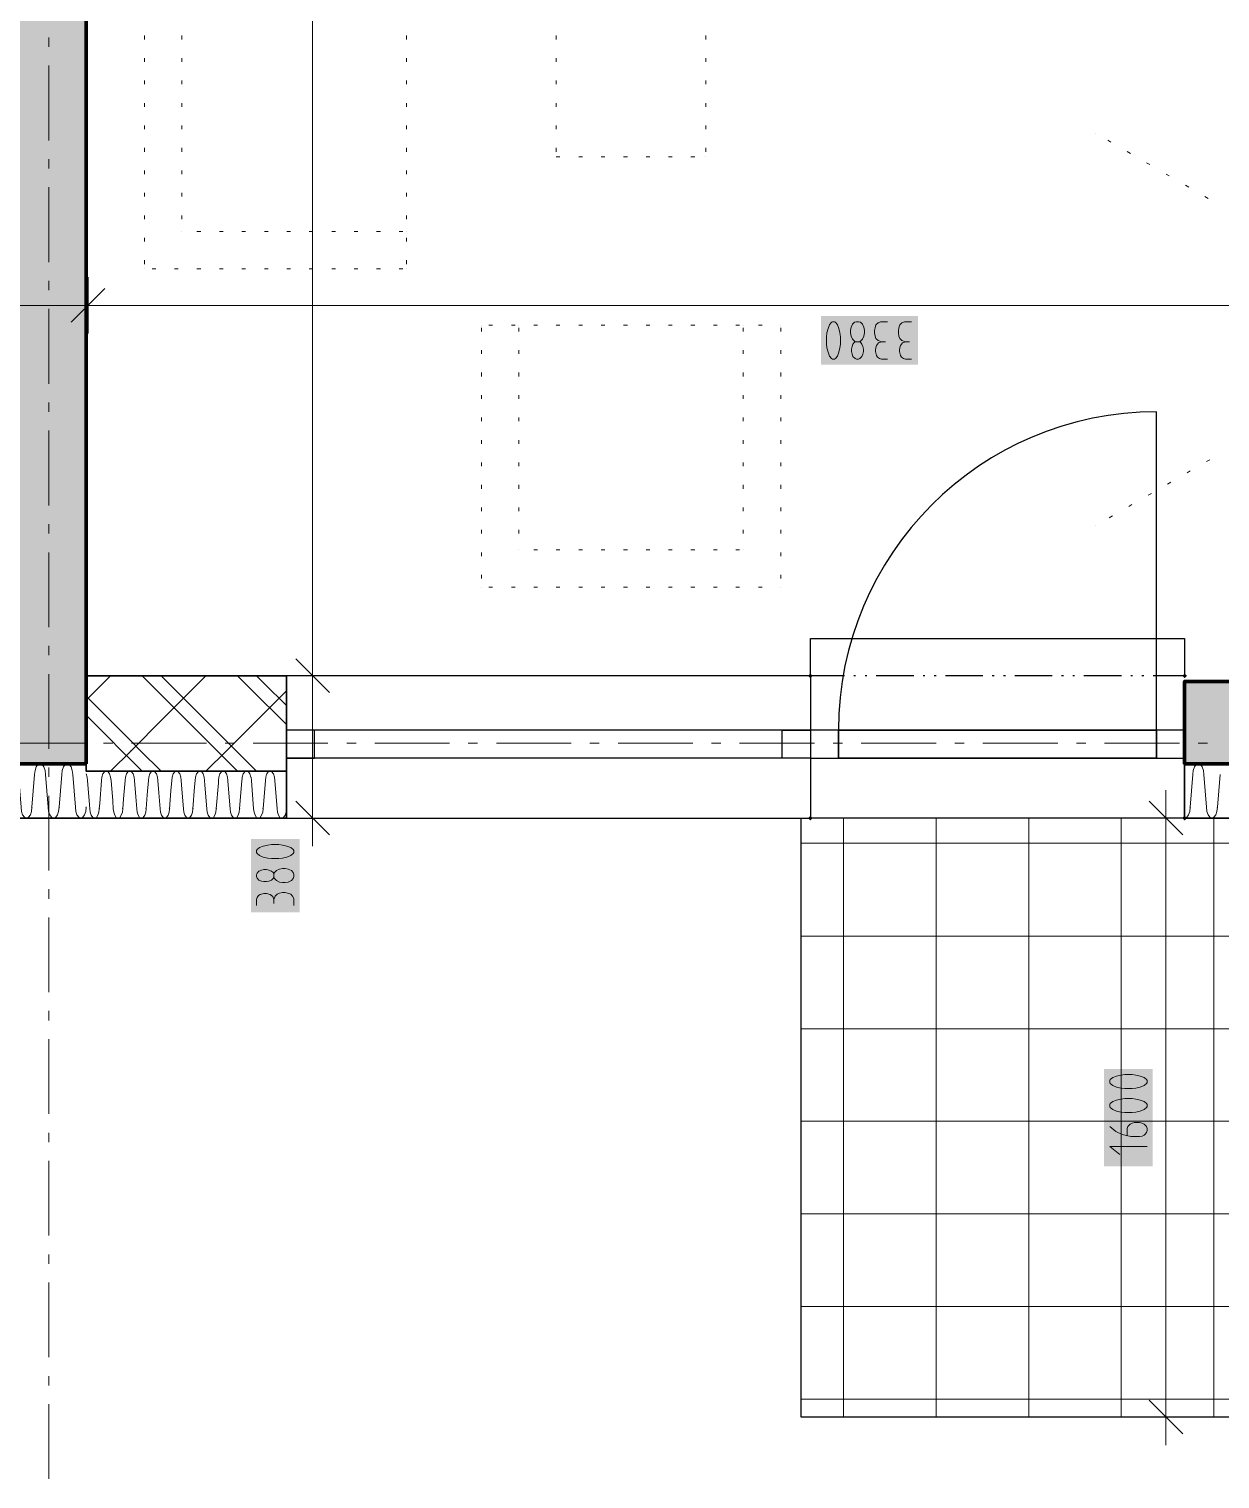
# Model space of a CAD drawing. Header units: millimetres. Extents: x 0 to 594, y 0 to 420.
# Drawn here: x 350.32 to 382.94, y 109.98 to 149.68 of the extents above; entities that cross this region are included whole.
import ezdxf

# ---------------------------------------------------------------- set-up
doc = ezdxf.new("R2010")
doc.units = ezdxf.units.MM
doc.header["$LTSCALE"] = 8
for name, color, linetype in [('PDF_Dvere', 7, 'Continuous'), ('PDF_Koty delkove', 7, 'Continuous'), ('PDF_Nabytek', 7, 'Continuous'), ('PDF_Obecne 0.25', 7, 'Continuous'), ('PDF_Okna', 7, 'Continuous'), ('PDF_Osy hlavni', 7, 'Continuous'), ('PDF_Srafy', 7, 'Continuous'), ('PDF_Steny obvodove nosne', 7, 'Continuous'), ('PDF_Steny sendvic', 7, 'Continuous'), ('PDF_Zatepleni', 7, 'Continuous')]:
    doc.layers.add(name, color=color, linetype=linetype)

msp = doc.modelspace()

# ---------------------------------------------------------------- linework, layer by layer
at = {"layer": 'PDF_Dvere', "lineweight": 25}
msp.add_lwpolyline([(381.202, 130.483), (381.202, 139.196, 0.414213), (372.49, 130.483)], format="xyb", dxfattribs=at)
for points in [[(371.721, 129.714), (372.49, 129.714), (372.49, 130.483), (371.721, 130.483)], [(372.49, 129.714), (372.49, 130.483)], [(381.202, 129.714), (381.971, 129.714), (381.971, 130.483), (381.202, 130.483)], [(381.202, 129.714), (381.202, 130.483)]]:
    msp.add_lwpolyline(points, close=True, dxfattribs=at)
for points in [[(372.49, 130.483), (381.202, 130.483), (372.49, 130.483)], [(372.49, 129.714), (381.202, 129.714), (372.49, 129.714)]]:
    msp.add_lwpolyline(points, dxfattribs=at)
at = {"layer": 'PDF_Koty delkove', "lineweight": 18}
for points in [[(358.088, 144.14), (358.088, 147.014), (358.088, 192.854), (358.088, 194.34), (358.088, 195.878), (358.088, 205.615), (358.088, 207.204), (358.088, 215.711), (358.088, 218.325)], [(358.088, 128.074), (358.088, 131.969), (358.088, 141.278), (358.088, 142.627), (358.088, 144.14)], [(352.4, 142.573), (351.477, 141.65)], [(351.939, 142.88), (351.939, 142.111), (351.939, 141.343)], [(415.268, 142.111), (414.361, 142.111), (388.07, 142.111), (386.583, 142.111), (351.939, 142.111), (349.786, 142.111), (315.141, 142.111), (313.655, 142.111), (287.364, 142.111), (285.212, 142.111), (258.921, 142.111), (257.434, 142.111), (222.79, 142.111), (220.637, 142.111)], [(372.41, 140.655), (372.464, 140.724), (372.505, 140.826), (372.533, 140.946), (372.547, 141.048), (372.547, 141.253), (372.533, 141.355), (372.505, 141.475), (372.464, 141.578), (372.41, 141.646), (372.382, 141.664), (372.328, 141.664), (372.3, 141.646), (372.246, 141.578), (372.205, 141.475), (372.177, 141.355), (372.164, 141.253)], [(373.833, 141.664), (373.642, 141.664), (373.574, 141.629), (373.519, 141.578), (373.492, 141.492), (373.478, 141.424), (373.478, 141.355), (373.492, 141.27), (373.519, 141.202), (373.574, 141.151), (373.669, 141.116)], [(374.49, 141.664), (374.299, 141.664), (374.231, 141.629), (374.176, 141.578), (374.149, 141.492), (374.135, 141.424), (374.135, 141.355), (374.149, 141.27), (374.176, 141.202), (374.231, 141.151), (374.326, 141.116)], [(372.164, 141.253), (372.164, 141.048), (372.177, 140.946), (372.205, 140.826), (372.246, 140.724), (372.3, 140.655), (372.328, 140.639), (372.382, 140.639), (372.41, 140.655)], [(373.067, 141.116), (373.094, 141.099), (373.135, 141.048), (373.162, 140.98), (373.176, 140.911), (373.176, 140.843), (373.162, 140.775), (373.135, 140.706), (373.08, 140.655), (373.039, 140.639), (372.985, 140.639), (372.944, 140.655), (372.889, 140.706), (372.862, 140.775), (372.848, 140.843), (372.848, 140.911), (372.862, 140.98), (372.889, 141.048), (372.93, 141.099), (372.957, 141.116)], [(373.833, 140.639), (373.669, 140.639), (373.614, 140.655), (373.56, 140.69), (373.532, 140.741), (373.505, 140.843), (373.505, 140.911), (373.532, 141.014), (373.587, 141.082), (373.669, 141.116), (373.778, 141.116)], [(374.49, 140.639), (374.326, 140.639), (374.271, 140.655), (374.217, 140.69), (374.189, 140.741), (374.162, 140.843), (374.162, 140.911), (374.189, 141.014), (374.244, 141.082), (374.326, 141.116), (374.435, 141.116)], [(358.55, 131.508), (357.627, 132.431)], [(358.857, 131.969), (358.088, 131.969), (357.32, 131.969)], [(381.458, 128.074), (381.458, 128.843)], [(358.55, 127.613), (357.627, 128.536)], [(381.92, 127.613), (380.997, 128.536)], [(358.857, 128.074), (358.088, 128.074), (357.32, 128.074)], [(358.088, 128.074), (358.088, 127.306)], [(382.227, 128.074), (381.458, 128.074), (380.69, 128.074)], [(381.458, 111.675), (381.458, 128.074)], [(357.165, 127.348), (356.96, 127.348), (356.858, 127.334), (356.738, 127.307), (356.636, 127.266), (356.567, 127.211), (356.551, 127.184), (356.551, 127.129), (356.567, 127.101), (356.636, 127.047), (356.738, 127.006), (356.858, 126.978), (356.96, 126.964)], [(356.96, 126.964), (357.165, 126.964), (357.267, 126.978), (357.387, 127.006), (357.49, 127.047), (357.558, 127.101), (357.576, 127.129), (357.576, 127.184), (357.558, 127.211), (357.49, 127.266), (357.387, 127.307), (357.267, 127.334), (357.165, 127.348)], [(357.029, 126.444), (357.011, 126.417), (356.96, 126.376), (356.892, 126.349), (356.824, 126.335), (356.755, 126.335), (356.687, 126.349), (356.619, 126.376), (356.567, 126.431), (356.551, 126.472), (356.551, 126.527), (356.567, 126.568), (356.619, 126.623), (356.687, 126.65), (356.755, 126.664), (356.824, 126.664), (356.892, 126.65), (356.96, 126.623), (357.011, 126.582), (357.029, 126.554)], [(357.267, 126.691), (357.182, 126.677), (357.097, 126.637), (357.046, 126.582), (357.029, 126.554), (357.029, 126.444), (357.046, 126.417), (357.097, 126.362), (357.182, 126.321), (357.267, 126.307), (357.336, 126.307), (357.421, 126.321), (357.507, 126.362), (357.558, 126.417), (357.576, 126.472), (357.576, 126.527), (357.558, 126.582), (357.507, 126.637), (357.421, 126.677), (357.336, 126.691)], [(357.336, 126.691), (357.267, 126.691)], [(356.551, 125.678), (356.551, 125.842), (356.567, 125.897), (356.602, 125.952), (356.653, 125.98), (356.755, 126.007), (356.824, 126.007), (356.926, 125.98), (356.995, 125.924), (357.029, 125.842), (357.029, 125.733)], [(357.576, 125.678), (357.576, 125.869), (357.541, 125.938), (357.49, 125.993), (357.405, 126.02), (357.336, 126.034), (357.267, 126.034), (357.182, 126.02), (357.115, 125.993), (357.063, 125.938), (357.029, 125.842)], [(380.535, 120.395), (380.33, 120.395), (380.228, 120.381), (380.108, 120.354), (380.006, 120.313), (379.937, 120.259), (379.921, 120.231), (379.921, 120.177), (379.937, 120.149), (380.006, 120.094), (380.108, 120.053), (380.228, 120.025), (380.33, 120.011), (380.535, 120.011), (380.637, 120.025), (380.757, 120.053), (380.86, 120.094), (380.928, 120.149), (380.946, 120.177)], [(380.946, 120.177), (380.946, 120.231), (380.928, 120.259), (380.86, 120.313), (380.757, 120.354), (380.637, 120.381), (380.535, 120.395)], [(380.399, 119.382), (380.399, 119.574), (380.416, 119.629), (380.45, 119.67), (380.485, 119.697), (380.535, 119.724), (380.603, 119.738), (380.74, 119.738), (380.809, 119.724), (380.86, 119.697), (380.894, 119.67), (380.928, 119.629), (380.946, 119.574), (380.946, 119.519), (380.928, 119.464), (380.894, 119.423), (380.86, 119.396), (380.809, 119.368), (380.74, 119.354), (380.501, 119.354), (380.262, 119.409), (380.091, 119.492), (379.921, 119.629)], [(380.946, 119.081), (379.921, 119.081), (380.194, 118.862)], [(381.92, 111.213), (380.997, 112.136)], [(382.227, 111.675), (381.458, 111.675), (380.69, 111.675)], [(381.458, 111.675), (381.458, 110.906)]]:
    msp.add_lwpolyline(points, dxfattribs=at)
for points in [[(372.821, 141.424), (372.821, 141.355), (372.835, 141.27), (372.875, 141.185), (372.93, 141.134), (372.957, 141.116), (373.067, 141.116), (373.094, 141.134), (373.149, 141.185), (373.19, 141.27), (373.204, 141.355), (373.204, 141.424), (373.19, 141.509), (373.149, 141.595), (373.094, 141.646), (373.039, 141.664), (372.985, 141.664), (372.93, 141.646), (372.875, 141.595), (372.835, 141.509)], [(380.535, 121.052), (380.33, 121.052), (380.228, 121.038), (380.108, 121.011), (380.006, 120.97), (379.937, 120.916), (379.921, 120.888), (379.921, 120.834), (379.937, 120.806), (380.006, 120.751), (380.108, 120.71), (380.228, 120.682), (380.33, 120.669), (380.535, 120.669), (380.637, 120.682), (380.757, 120.71), (380.86, 120.751), (380.928, 120.806), (380.946, 120.834), (380.946, 120.888), (380.928, 120.916), (380.86, 120.97), (380.757, 121.011), (380.637, 121.038)]]:
    msp.add_lwpolyline(points, close=True, dxfattribs=at)
at = {"layer": 'PDF_Koty delkove', "color": 7, "lineweight": 18, "true_color": 0xffffff, "transparency": 33554559}
for points in [[(374.672, 141.817), (372.01, 141.817), (374.672, 140.485), (372.01, 140.485)], [(357.73, 125.496), (357.73, 127.501), (356.397, 125.496), (356.397, 127.501)], [(381.1, 118.544), (381.1, 121.206), (379.767, 118.544), (379.767, 121.206)]]:
    msp.add_solid(points, dxfattribs=at)
at = {"layer": 'PDF_Nabytek', "lineweight": 13}
for points in [[(353.485, 149.392), (353.485, 149.494)], [(354.51, 149.392), (354.51, 149.494)], [(360.66, 149.392), (360.66, 149.494)], [(364.76, 149.392), (364.76, 149.494)], [(368.86, 149.392), (368.86, 149.494)], [(353.485, 148.777), (353.485, 148.879)], [(354.51, 148.777), (354.51, 148.879)], [(360.66, 148.777), (360.66, 148.879)], [(364.76, 148.777), (364.76, 148.879)], [(368.86, 148.777), (368.86, 148.879)], [(353.485, 148.162), (353.485, 148.264)], [(354.51, 148.162), (354.51, 148.264)], [(360.66, 148.162), (360.66, 148.264)], [(364.76, 148.162), (364.76, 148.264)], [(368.86, 148.162), (368.86, 148.264)], [(353.485, 147.547), (353.485, 147.649)], [(354.51, 147.547), (354.51, 147.649)], [(360.66, 147.547), (360.66, 147.649)], [(364.76, 147.547), (364.76, 147.649)], [(368.86, 147.547), (368.86, 147.649)], [(353.485, 146.932), (353.485, 147.034)], [(354.51, 146.932), (354.51, 147.034)], [(360.66, 146.932), (360.66, 147.034)], [(364.76, 146.932), (364.76, 147.034)], [(368.86, 146.932), (368.86, 147.034)], [(379.521, 146.828), (379.521, 146.828)], [(379.954, 146.578), (379.865, 146.629)], [(353.485, 146.317), (353.485, 146.419)], [(354.51, 146.317), (354.51, 146.419)], [(360.66, 146.317), (360.66, 146.419)], [(364.76, 146.317), (364.76, 146.419)], [(364.76, 146.181), (364.76, 146.181)], [(364.76, 146.181), (364.76, 146.181)], [(364.864, 146.181), (364.762, 146.181)], [(365.479, 146.181), (365.377, 146.181)], [(366.094, 146.181), (365.992, 146.181)], [(366.709, 146.181), (366.607, 146.181)], [(367.324, 146.181), (367.222, 146.181)], [(367.939, 146.181), (367.837, 146.181)], [(368.554, 146.181), (368.452, 146.181)], [(368.86, 146.317), (368.86, 146.419)], [(368.86, 146.181), (368.86, 146.181)], [(368.86, 146.181), (368.86, 146.181)], [(380.487, 146.27), (380.398, 146.321)], [(353.485, 145.702), (353.485, 145.804)], [(354.51, 145.702), (354.51, 145.804)], [(360.66, 145.702), (360.66, 145.804)], [(381.019, 145.963), (380.931, 146.014)], [(381.552, 145.655), (381.463, 145.706)], [(382.085, 145.348), (381.996, 145.399)], [(353.485, 145.087), (353.485, 145.189)], [(354.51, 145.087), (354.51, 145.189)], [(360.66, 145.087), (360.66, 145.189)], [(382.617, 145.04), (382.528, 145.092)], [(353.485, 144.472), (353.485, 144.574)], [(354.51, 144.472), (354.51, 144.574)], [(360.66, 144.472), (360.66, 144.574)], [(354.51, 144.131), (354.51, 144.131)], [(354.51, 144.131), (354.51, 144.131)], [(355.025, 144.131), (354.922, 144.131)], [(355.64, 144.131), (355.537, 144.131)], [(356.254, 144.131), (356.152, 144.131)], [(356.869, 144.131), (356.767, 144.131)], [(357.484, 144.131), (357.382, 144.131)], [(358.099, 144.131), (357.997, 144.131)], [(358.714, 144.131), (358.612, 144.131)], [(359.329, 144.131), (359.227, 144.131)], [(359.944, 144.131), (359.842, 144.131)], [(360.559, 144.131), (360.457, 144.131)], [(360.66, 144.131), (360.66, 144.131)], [(353.485, 143.857), (353.485, 143.959)], [(360.66, 143.857), (360.66, 143.959)], [(353.485, 143.242), (353.485, 143.344)], [(360.66, 143.242), (360.66, 143.344)], [(353.485, 143.106), (353.485, 143.106)], [(353.485, 143.106), (353.485, 143.106)], [(353.795, 143.106), (353.692, 143.106)], [(354.41, 143.106), (354.307, 143.106)], [(355.025, 143.106), (354.922, 143.106)], [(355.64, 143.106), (355.537, 143.106)], [(356.254, 143.106), (356.152, 143.106)], [(356.869, 143.106), (356.767, 143.106)], [(357.484, 143.106), (357.382, 143.106)], [(358.099, 143.106), (357.997, 143.106)], [(358.714, 143.106), (358.612, 143.106)], [(359.329, 143.106), (359.227, 143.106)], [(359.944, 143.106), (359.842, 143.106)], [(360.559, 143.106), (360.457, 143.106)], [(360.66, 143.106), (360.66, 143.106)], [(360.66, 143.106), (360.66, 143.106)], [(362.71, 141.568), (362.71, 141.568)], [(362.71, 141.568), (362.71, 141.568)], [(362.71, 141.397), (362.71, 141.499)], [(363.019, 141.568), (362.917, 141.568)], [(363.634, 141.568), (363.532, 141.568)], [(363.735, 141.568), (363.735, 141.568)], [(363.735, 141.397), (363.735, 141.499)], [(364.249, 141.568), (364.147, 141.568)], [(364.864, 141.568), (364.762, 141.568)], [(365.479, 141.568), (365.377, 141.568)], [(366.094, 141.568), (365.992, 141.568)], [(366.709, 141.568), (366.607, 141.568)], [(367.324, 141.568), (367.222, 141.568)], [(367.939, 141.568), (367.837, 141.568)], [(368.554, 141.568), (368.452, 141.568)], [(369.169, 141.568), (369.067, 141.568)], [(369.784, 141.568), (369.682, 141.568)], [(369.885, 141.568), (369.885, 141.568)], [(369.885, 141.397), (369.885, 141.499)], [(370.399, 141.568), (370.297, 141.568)], [(370.91, 141.568), (370.91, 141.568)], [(370.91, 141.568), (370.91, 141.568)], [(370.91, 141.397), (370.91, 141.499)], [(362.71, 140.782), (362.71, 140.884)], [(363.735, 140.782), (363.735, 140.884)], [(369.885, 140.782), (369.885, 140.884)], [(370.91, 140.782), (370.91, 140.884)], [(362.71, 140.167), (362.71, 140.269)], [(363.735, 140.167), (363.735, 140.269)], [(369.885, 140.167), (369.885, 140.269)], [(370.91, 140.167), (370.91, 140.269)], [(362.71, 139.552), (362.71, 139.654)], [(363.735, 139.552), (363.735, 139.654)], [(369.885, 139.552), (369.885, 139.654)], [(370.91, 139.552), (370.91, 139.654)], [(362.71, 138.937), (362.71, 139.039)], [(363.735, 138.937), (363.735, 139.039)], [(369.885, 138.937), (369.885, 139.039)], [(370.91, 138.937), (370.91, 139.039)], [(362.71, 138.322), (362.71, 138.424)], [(363.735, 138.322), (363.735, 138.424)], [(369.885, 138.322), (369.885, 138.424)], [(370.91, 138.322), (370.91, 138.424)], [(362.71, 137.707), (362.71, 137.809)], [(363.735, 137.707), (363.735, 137.809)], [(369.885, 137.707), (369.885, 137.809)], [(370.91, 137.707), (370.91, 137.809)], [(382.571, 137.834), (382.659, 137.885)], [(382.038, 137.527), (382.127, 137.578)], [(362.71, 137.092), (362.71, 137.194)], [(363.735, 137.092), (363.735, 137.194)], [(369.885, 137.092), (369.885, 137.194)], [(370.91, 137.092), (370.91, 137.194)], [(380.973, 136.912), (381.062, 136.963)], [(381.505, 137.219), (381.594, 137.27)], [(362.71, 136.477), (362.71, 136.579)], [(363.735, 136.477), (363.735, 136.579)], [(369.885, 136.477), (369.885, 136.579)], [(370.91, 136.477), (370.91, 136.579)], [(380.44, 136.604), (380.529, 136.655)], [(379.908, 136.297), (379.996, 136.348)], [(362.71, 135.862), (362.71, 135.964)], [(363.735, 135.862), (363.735, 135.964)], [(369.885, 135.862), (369.885, 135.964)], [(370.91, 135.862), (370.91, 135.964)], [(379.521, 136.074), (379.521, 136.074)], [(363.735, 135.419), (363.735, 135.419)], [(363.735, 135.419), (363.735, 135.419)], [(364.249, 135.419), (364.147, 135.419)], [(364.864, 135.419), (364.762, 135.419)], [(365.479, 135.419), (365.377, 135.419)], [(366.094, 135.419), (365.992, 135.419)], [(366.709, 135.419), (366.607, 135.419)], [(367.324, 135.419), (367.222, 135.419)], [(367.939, 135.419), (367.837, 135.419)], [(368.554, 135.419), (368.452, 135.419)], [(369.169, 135.419), (369.067, 135.419)], [(369.784, 135.419), (369.682, 135.419)], [(369.885, 135.419), (369.885, 135.419)], [(369.885, 135.419), (369.885, 135.419)], [(362.71, 135.247), (362.71, 135.349)], [(370.91, 135.247), (370.91, 135.349)], [(362.71, 134.632), (362.71, 134.734)], [(370.91, 134.632), (370.91, 134.734)], [(362.71, 134.394), (362.71, 134.394)], [(362.71, 134.394), (362.71, 134.394)], [(363.019, 134.394), (362.917, 134.394)], [(363.634, 134.394), (363.532, 134.394)], [(364.249, 134.394), (364.147, 134.394)], [(364.864, 134.394), (364.762, 134.394)], [(365.479, 134.394), (365.377, 134.394)], [(366.094, 134.394), (365.992, 134.394)], [(366.709, 134.394), (366.607, 134.394)], [(367.324, 134.394), (367.222, 134.394)], [(367.939, 134.394), (367.837, 134.394)], [(368.554, 134.394), (368.452, 134.394)], [(369.169, 134.394), (369.067, 134.394)], [(369.784, 134.394), (369.682, 134.394)], [(370.399, 134.394), (370.297, 134.394)], [(370.91, 134.394), (370.91, 134.394)], [(370.91, 134.394), (370.91, 134.394)]]:
    msp.add_lwpolyline(points, dxfattribs=at)
at = {"layer": 'PDF_Obecne 0.25', "lineweight": 25}
for points in [[(371.721, 131.969), (371.721, 132.994), (381.971, 132.994), (381.971, 131.969)], [(403.239, 128.075), (403.239, 111.675), (371.465, 111.675), (371.465, 128.074)], [(381.971, 128.074), (371.721, 128.074)]]:
    msp.add_lwpolyline(points, dxfattribs=at)
at = {"layer": 'PDF_Okna', "lineweight": 25}
for points in [[(371.721, 131.969), (357.371, 131.969)], [(371.721, 131.969), (371.721, 128.074)], [(371.721, 130.483), (357.371, 130.483)], [(371.721, 129.714), (357.371, 129.714)], [(357.371, 128.074), (371.721, 128.074)]]:
    msp.add_lwpolyline(points, dxfattribs=at)
for points in [[(357.371, 129.714), (358.14, 129.714), (358.14, 130.483), (357.371, 130.483)], [(371.721, 129.714), (370.952, 129.714), (370.952, 130.483), (371.721, 130.483)]]:
    msp.add_lwpolyline(points, close=True, dxfattribs=at)
at = {"layer": 'PDF_Osy hlavni', "lineweight": 18}
for points in [[(350.862, 149.187), (350.862, 149.443)], [(350.862, 146.624), (350.862, 148.674)], [(350.862, 145.856), (350.862, 146.112)], [(350.862, 143.293), (350.862, 145.343)], [(350.862, 142.524), (350.862, 142.781)], [(350.862, 139.962), (350.862, 142.012)], [(350.862, 139.193), (350.862, 139.449)], [(350.862, 136.631), (350.862, 138.681)], [(350.862, 135.862), (350.862, 136.118)], [(350.862, 133.3), (350.862, 135.349)], [(350.862, 132.531), (350.862, 132.787)], [(350.862, 129.968), (350.862, 132.018)], [(351.847, 130.124), (349.797, 130.124)], [(352.616, 130.124), (352.36, 130.124)], [(355.178, 130.124), (353.128, 130.124)], [(355.947, 130.124), (355.691, 130.124)], [(358.509, 130.124), (356.459, 130.124)], [(359.278, 130.124), (359.022, 130.124)], [(361.841, 130.124), (359.791, 130.124)], [(362.609, 130.124), (362.353, 130.124)], [(365.172, 130.124), (363.122, 130.124)], [(365.941, 130.124), (365.684, 130.124)], [(368.503, 130.124), (366.453, 130.124)], [(369.272, 130.124), (369.016, 130.124)], [(371.834, 130.124), (369.784, 130.124)], [(372.603, 130.124), (372.347, 130.124)], [(375.166, 130.124), (373.116, 130.124)], [(375.934, 130.124), (375.678, 130.124)], [(378.497, 130.124), (376.447, 130.124)], [(379.266, 130.124), (379.009, 130.124)], [(381.828, 130.124), (379.778, 130.124)], [(382.597, 130.124), (382.34, 130.124)], [(350.862, 129.2), (350.862, 129.456)], [(350.862, 126.637), (350.862, 128.687)], [(350.862, 125.868), (350.862, 126.125)], [(350.862, 123.306), (350.862, 125.356)], [(350.862, 122.537), (350.862, 122.793)], [(350.862, 119.975), (350.862, 122.025)], [(350.862, 119.206), (350.862, 119.462)], [(350.862, 116.643), (350.862, 118.693)], [(350.862, 115.875), (350.862, 116.131)], [(350.862, 113.312), (350.862, 115.362)], [(350.862, 112.543), (350.862, 112.8)], [(350.862, 109.981), (350.862, 112.031)]]:
    msp.add_lwpolyline(points, dxfattribs=at)
at = {"layer": 'PDF_Srafy', "lineweight": 9}
for points in [[(395.458, 128.075), (395.458, 127.383), (390.385, 127.383), (385.312, 127.383), (380.238, 127.383), (375.165, 127.383), (371.465, 127.383)], [(403.069, 128.075), (403.069, 124.846), (403.069, 119.773), (403.069, 114.699), (397.995, 114.699), (392.922, 114.699), (387.848, 114.699), (382.775, 114.699), (377.701, 114.699), (372.628, 114.699), (371.465, 114.699)], [(400.532, 128.075), (400.532, 127.383), (400.532, 122.309), (400.532, 117.236), (395.458, 117.236), (390.385, 117.236), (385.312, 117.236), (380.238, 117.236), (375.165, 117.236), (371.465, 117.236)], [(392.922, 128.075), (392.922, 124.846), (387.848, 124.846), (382.775, 124.846), (377.701, 124.846), (372.628, 124.846), (371.465, 124.846)], [(372.628, 128.075), (372.628, 124.846), (372.628, 119.773), (372.628, 114.699), (372.628, 111.675)], [(375.165, 128.075), (375.165, 127.383), (375.165, 122.309), (375.165, 117.236), (375.165, 112.162), (375.165, 111.675)], [(377.701, 128.075), (377.701, 124.846), (377.701, 119.773), (377.701, 114.699), (377.701, 111.675)], [(380.238, 128.075), (380.238, 127.383), (380.238, 122.309), (380.238, 117.236), (380.238, 112.162), (380.238, 111.675)], [(382.775, 128.075), (382.775, 124.846), (382.775, 119.773), (382.775, 114.699), (382.775, 111.675)], [(395.458, 127.383), (395.458, 122.309), (390.385, 122.309), (385.312, 122.309), (380.238, 122.309), (375.165, 122.309), (371.465, 122.309)], [(397.995, 111.675), (397.995, 114.699), (397.995, 119.773), (392.922, 119.773), (387.848, 119.773), (382.775, 119.773), (377.701, 119.773), (372.628, 119.773), (371.465, 119.773)], [(403.239, 112.162), (400.532, 112.162), (395.458, 112.162), (390.385, 112.162), (385.312, 112.162), (380.238, 112.162), (375.165, 112.162), (371.465, 112.162)]]:
    msp.add_lwpolyline(points, dxfattribs=at)
at = {"layer": 'PDF_Steny obvodove nosne', "lineweight": 70}
for points in [[(351.887, 129.561), (351.887, 131.969), (351.887, 205.615), (351.887, 215.711), (351.887, 218.171), (349.837, 218.171), (349.837, 215.711), (349.837, 207.204), (349.837, 205.615), (349.837, 131.969), (349.837, 129.561)], [(388.07, 131.816), (386.583, 131.816), (381.971, 131.816), (381.971, 129.561), (388.07, 129.561)]]:
    msp.add_lwpolyline(points, close=True, dxfattribs=at)
at = {"layer": 'PDF_Steny obvodove nosne', "color": 9, "lineweight": 9, "true_color": 0xc0c0c0, "transparency": 33554559}
for points in [[(351.887, 129.561), (351.887, 218.171), (349.837, 129.561), (349.837, 218.171)], [(388.07, 131.816), (381.971, 131.816), (388.07, 129.561), (381.971, 129.561)]]:
    msp.add_solid(points, dxfattribs=at)
at = {"layer": 'PDF_Steny sendvic', "lineweight": 9}
for points in [[(351.887, 131.303), (352.554, 131.969)], [(352.554, 129.356), (353.117, 129.919), (353.997, 130.799), (355.167, 131.969)], [(356.033, 129.356), (355.731, 129.658), (355.47, 129.919), (354.437, 130.952), (353.42, 131.969)], [(356.556, 129.356), (355.992, 129.919), (355.731, 130.181), (354.826, 131.086), (353.942, 131.969)], [(357.371, 130.632), (356.378, 131.625), (356.033, 131.969)], [(357.371, 131.155), (356.766, 131.76), (356.556, 131.969)], [(353.942, 129.356), (353.379, 129.919), (353.117, 130.181), (352.885, 130.413), (351.887, 131.411)], [(355.167, 129.356), (355.731, 129.919), (357.371, 131.559)], [(353.42, 129.356), (353.117, 129.658), (352.856, 129.919), (352.497, 130.278), (351.887, 130.888)], [(351.926, 129.099), (351.917, 129.198), (351.889, 129.282), (351.887, 129.283)], [(351.99, 128.331), (351.981, 128.439), (351.926, 129.099)], [(352.31, 129.099), (352.259, 128.486), (352.246, 128.331)], [(352.425, 129.356), (352.389, 129.337), (352.347, 129.282), (352.319, 129.198), (352.31, 129.099)], [(352.31, 129.099), (352.31, 129.099)], [(352.567, 129.099), (352.557, 129.198), (352.529, 129.282), (352.488, 129.337), (352.452, 129.356)], [(352.63, 128.331), (352.613, 128.546), (352.567, 129.099)], [(352.95, 129.099), (352.909, 128.597), (352.887, 128.331)], [(353.065, 129.356), (353.03, 129.337), (352.988, 129.282), (352.96, 129.198), (352.95, 129.099)], [(352.95, 129.099), (352.95, 129.099)], [(353.208, 129.099), (353.198, 129.198), (353.17, 129.282), (353.128, 129.337), (353.092, 129.356)], [(353.271, 128.331), (353.244, 128.654), (353.208, 129.099)], [(353.591, 129.099), (353.558, 128.707), (353.527, 128.331)], [(353.706, 129.356), (353.67, 129.337), (353.628, 129.282), (353.601, 129.198), (353.591, 129.099)], [(353.591, 129.099), (353.591, 129.099)], [(353.848, 129.099), (353.839, 129.198), (353.811, 129.282), (353.769, 129.337), (353.733, 129.356)], [(353.912, 128.331), (353.876, 128.761), (353.848, 129.099)], [(354.231, 129.099), (354.208, 128.818), (354.168, 128.331)], [(354.347, 129.356), (354.311, 129.337), (354.269, 129.282), (354.241, 129.198), (354.231, 129.099)], [(354.231, 129.099), (354.231, 129.099)], [(354.231, 129.099), (354.231, 129.099)], [(354.489, 129.099), (354.479, 129.198), (354.451, 129.282), (354.409, 129.337), (354.374, 129.356)], [(354.552, 128.331), (354.508, 128.869), (354.489, 129.099)], [(354.872, 129.099), (354.858, 128.928), (354.809, 128.331)], [(354.987, 129.356), (354.951, 129.337), (354.91, 129.282), (354.882, 129.198), (354.872, 129.099)], [(354.872, 129.099), (354.872, 129.099)], [(355.13, 129.099), (355.12, 129.198), (355.092, 129.282), (355.05, 129.337), (355.014, 129.356)], [(355.193, 128.331), (355.14, 128.976), (355.13, 129.099)], [(355.513, 129.099), (355.508, 129.039), (355.449, 128.331)], [(355.628, 129.356), (355.592, 129.337), (355.55, 129.282), (355.522, 129.198), (355.513, 129.099)], [(355.513, 129.099), (355.513, 129.099)], [(355.77, 129.099), (355.76, 129.198), (355.732, 129.282), (355.691, 129.337), (355.655, 129.356)], [(355.834, 128.331), (355.771, 129.084), (355.77, 129.099)], [(356.153, 129.099), (356.09, 128.331)], [(356.269, 129.356), (356.233, 129.337), (356.191, 129.282), (356.163, 129.198), (356.158, 129.149), (356.153, 129.099)], [(356.153, 129.099), (356.153, 129.099)], [(356.474, 128.331), (356.411, 129.099), (356.402, 129.191), (356.401, 129.198), (356.373, 129.282), (356.331, 129.337), (356.295, 129.356)], [(356.794, 129.099), (356.73, 128.331)], [(356.909, 129.356), (356.873, 129.337), (356.832, 129.282), (356.825, 129.263), (356.804, 129.198), (356.794, 129.099)], [(356.794, 129.099), (356.794, 129.099)], [(357.051, 129.099), (357.042, 129.198), (357.014, 129.282), (357.005, 129.293), (356.972, 129.337), (356.936, 129.356)], [(357.115, 128.331), (357.051, 129.099)], [(351.99, 128.331), (352, 128.233), (352.027, 128.15), (352.069, 128.094), (352.118, 128.074)], [(352.118, 128.074), (352.167, 128.094), (352.209, 128.15), (352.236, 128.233), (352.246, 128.331)], [(352.63, 128.331), (352.64, 128.233), (352.668, 128.15), (352.71, 128.094), (352.759, 128.074)], [(352.759, 128.074), (352.808, 128.094), (352.849, 128.15), (352.877, 128.233), (352.887, 128.331)], [(353.271, 128.331), (353.281, 128.233), (353.309, 128.15), (353.35, 128.094), (353.399, 128.074)], [(353.399, 128.074), (353.448, 128.094), (353.49, 128.15), (353.518, 128.233), (353.527, 128.331)], [(353.912, 128.331), (353.921, 128.233), (353.949, 128.15), (353.991, 128.094), (354.04, 128.074)], [(354.04, 128.074), (354.089, 128.094), (354.13, 128.15), (354.158, 128.233), (354.168, 128.331)], [(354.552, 128.331), (354.562, 128.233), (354.59, 128.15), (354.631, 128.094), (354.68, 128.074)], [(354.68, 128.074), (354.729, 128.094), (354.771, 128.15), (354.799, 128.233), (354.809, 128.331)], [(355.193, 128.331), (355.203, 128.233), (355.23, 128.15), (355.272, 128.094), (355.321, 128.074)], [(355.321, 128.074), (355.37, 128.094), (355.412, 128.15), (355.439, 128.233), (355.449, 128.331)], [(355.834, 128.331), (355.843, 128.233), (355.871, 128.15), (355.913, 128.094), (355.962, 128.074)], [(355.962, 128.074), (356.011, 128.094), (356.052, 128.15), (356.08, 128.233), (356.09, 128.331)], [(356.474, 128.331), (356.484, 128.233), (356.512, 128.15), (356.553, 128.094), (356.602, 128.074)], [(356.602, 128.074), (356.651, 128.094), (356.693, 128.15), (356.721, 128.233), (356.73, 128.331)], [(357.115, 128.331), (357.125, 128.233), (357.152, 128.15), (357.194, 128.094), (357.243, 128.074)], [(357.243, 128.074), (357.292, 128.094), (357.334, 128.15), (357.361, 128.233), (357.371, 128.331)]]:
    msp.add_lwpolyline(points, dxfattribs=at)
at = {"layer": 'PDF_Steny sendvic', "lineweight": 35}
msp.add_lwpolyline([(357.371, 129.356), (351.887, 129.356), (351.887, 129.561), (351.887, 131.969), (351.939, 131.969), (357.371, 131.969), (357.371, 130.483), (357.371, 129.714)], close=True, dxfattribs=at)
at = {"layer": 'PDF_Steny sendvic', "lineweight": 25}
for points in [[(372.654, 131.969), (371.721, 131.969)], [(372.962, 131.969), (372.911, 131.969)], [(373.269, 131.969), (373.218, 131.969)], [(374.551, 131.969), (373.526, 131.969)], [(374.858, 131.969), (374.807, 131.969)], [(375.166, 131.969), (375.114, 131.969)], [(376.447, 131.969), (375.422, 131.969)], [(376.754, 131.969), (376.703, 131.969)], [(377.062, 131.969), (377.011, 131.969)], [(378.343, 131.969), (377.318, 131.969)], [(378.651, 131.969), (378.599, 131.969)], [(378.958, 131.969), (378.907, 131.969)], [(380.239, 131.969), (379.214, 131.969)], [(380.547, 131.969), (380.496, 131.969)], [(380.854, 131.969), (380.803, 131.969)], [(381.971, 131.969), (381.111, 131.969)], [(372.654, 128.074), (371.721, 128.074)], [(372.962, 128.074), (372.911, 128.074)], [(373.269, 128.074), (373.218, 128.074)], [(374.551, 128.074), (373.526, 128.074)], [(374.858, 128.074), (374.807, 128.074)], [(375.166, 128.074), (375.114, 128.074)], [(376.447, 128.074), (375.422, 128.074)], [(376.754, 128.074), (376.703, 128.074)], [(377.062, 128.074), (377.011, 128.074)], [(378.343, 128.074), (377.318, 128.074)], [(378.651, 128.074), (378.599, 128.074)], [(378.958, 128.074), (378.907, 128.074)], [(380.239, 128.074), (379.214, 128.074)], [(380.547, 128.074), (380.496, 128.074)], [(380.854, 128.074), (380.803, 128.074)], [(381.971, 128.074), (381.111, 128.074)]]:
    msp.add_lwpolyline(points, dxfattribs=at)
at = {"layer": 'PDF_Steny sendvic', "lineweight": 35}
for points in [[(357.371, 129.356), (351.887, 129.356)], [(357.371, 129.356), (357.371, 128.074)], [(351.887, 128.074), (357.371, 128.074)]]:
    msp.add_lwpolyline(points, dxfattribs=at)
at = {"layer": 'PDF_Steny sendvic', "lineweight": 25, "transparency": 33554559}
for points in [[(371.785, 131.969), (371.721, 131.905), (371.721, 132.033), (371.657, 131.969)], [(382.035, 131.969), (381.971, 131.905), (381.971, 132.033), (381.907, 131.969)], [(371.785, 128.074), (371.721, 128.01), (371.721, 128.139), (371.657, 128.074)], [(382.035, 128.074), (381.971, 128.01), (381.971, 128.139), (381.907, 128.074)]]:
    msp.add_solid(points, dxfattribs=at)
at = {"layer": 'PDF_Steny sendvic', "lineweight": 9, "transparency": 33554559}
for points in [[(353.117, 129.896), (353.094, 129.919), (353.14, 129.919), (353.117, 129.943)], [(355.731, 129.896), (355.708, 129.919), (355.754, 129.919), (355.731, 129.943)], [(352.246, 128.308), (352.223, 128.331), (352.269, 128.331), (352.246, 128.354)], [(352.887, 128.308), (352.864, 128.331), (352.91, 128.331), (352.887, 128.354)], [(353.527, 128.308), (353.504, 128.331), (353.55, 128.331), (353.527, 128.354)], [(354.168, 128.308), (354.145, 128.331), (354.191, 128.331), (354.168, 128.354)], [(354.809, 128.308), (354.786, 128.331), (354.832, 128.331), (354.809, 128.354)], [(355.449, 128.308), (355.426, 128.331), (355.472, 128.331), (355.449, 128.354)], [(356.09, 128.308), (356.067, 128.331), (356.113, 128.331), (356.09, 128.354)], [(356.73, 128.308), (356.707, 128.331), (356.754, 128.331), (356.73, 128.354)], [(357.371, 128.308), (357.348, 128.331), (357.371, 128.354)]]:
    msp.add_solid(points, dxfattribs=at)
at = {"layer": 'PDF_Zatepleni', "lineweight": 35}
for points in [[(351.887, 129.356), (351.887, 129.561), (349.837, 129.561), (349.837, 129.356)], [(349.837, 128.074), (351.887, 128.074)]]:
    msp.add_lwpolyline(points, dxfattribs=at)
at = {"layer": 'PDF_Zatepleni', "lineweight": 9}
for points in [[(349.897, 129.561), (349.938, 129.539), (349.987, 129.475), (350.019, 129.378), (350.03, 129.263), (350.104, 128.372), (350.115, 128.258), (350.147, 128.162), (350.196, 128.097), (350.252, 128.074), (350.309, 128.097), (350.358, 128.162), (350.39, 128.258), (350.401, 128.372), (350.475, 129.263)], [(350.608, 129.561), (350.567, 129.539), (350.518, 129.475), (350.486, 129.378), (350.475, 129.263)], [(350.64, 129.561), (350.681, 129.539), (350.73, 129.475), (350.762, 129.378), (350.773, 129.263), (350.847, 128.372), (350.858, 128.258), (350.891, 128.162), (350.939, 128.097), (350.996, 128.074), (351.052, 128.097), (351.101, 128.162), (351.133, 128.258), (351.144, 128.372), (351.218, 129.263)], [(351.352, 129.561), (351.31, 129.539), (351.262, 129.475), (351.229, 129.378), (351.218, 129.263)], [(351.383, 129.561), (351.424, 129.539), (351.473, 129.475), (351.505, 129.378), (351.517, 129.263), (351.59, 128.372), (351.601, 128.258), (351.634, 128.162), (351.682, 128.097), (351.739, 128.074), (351.796, 128.097), (351.844, 128.162), (351.876, 128.258), (351.887, 128.372)], [(382.332, 129.561), (382.29, 129.539), (382.242, 129.475), (382.21, 129.378), (382.198, 129.263)], [(382.57, 128.372), (382.497, 129.263), (382.486, 129.378), (382.453, 129.475), (382.405, 129.539), (382.363, 129.561)], [(350.475, 129.263), (350.475, 129.263)], [(351.218, 129.263), (351.218, 129.263)], [(382.198, 129.263), (382.125, 128.372)], [(382.198, 129.263), (382.198, 129.263)], [(382.941, 129.263), (382.868, 128.372)], [(382.941, 129.263), (382.941, 129.263)], [(381.976, 128.074), (382.033, 128.097), (382.081, 128.162), (382.113, 128.258), (382.125, 128.372)], [(382.57, 128.372), (382.582, 128.258), (382.614, 128.162), (382.662, 128.097), (382.719, 128.074)], [(382.719, 128.074), (382.776, 128.097), (382.824, 128.162), (382.856, 128.258), (382.868, 128.372)], [(381.971, 128.077), (381.976, 128.074)]]:
    msp.add_lwpolyline(points, dxfattribs=at)
at = {"layer": 'PDF_Zatepleni', "lineweight": 35}
msp.add_lwpolyline([(388.07, 129.561), (381.971, 129.561), (381.971, 129.356), (381.971, 128.074), (388.07, 128.074), (388.07, 129.356)], close=True, dxfattribs=at)
at = {"layer": 'PDF_Zatepleni', "lineweight": 9, "transparency": 33554559}
for points in [[(350.401, 128.349), (350.378, 128.372), (350.424, 128.372), (350.401, 128.395)], [(351.144, 128.349), (351.121, 128.372), (351.167, 128.372), (351.144, 128.395)], [(351.887, 128.349), (351.864, 128.372), (351.887, 128.395)], [(382.125, 128.349), (382.102, 128.372), (382.148, 128.372), (382.125, 128.395)], [(382.868, 128.349), (382.845, 128.372), (382.891, 128.372), (382.868, 128.395)]]:
    msp.add_solid(points, dxfattribs=at)

doc.saveas('drawing.dxf')
